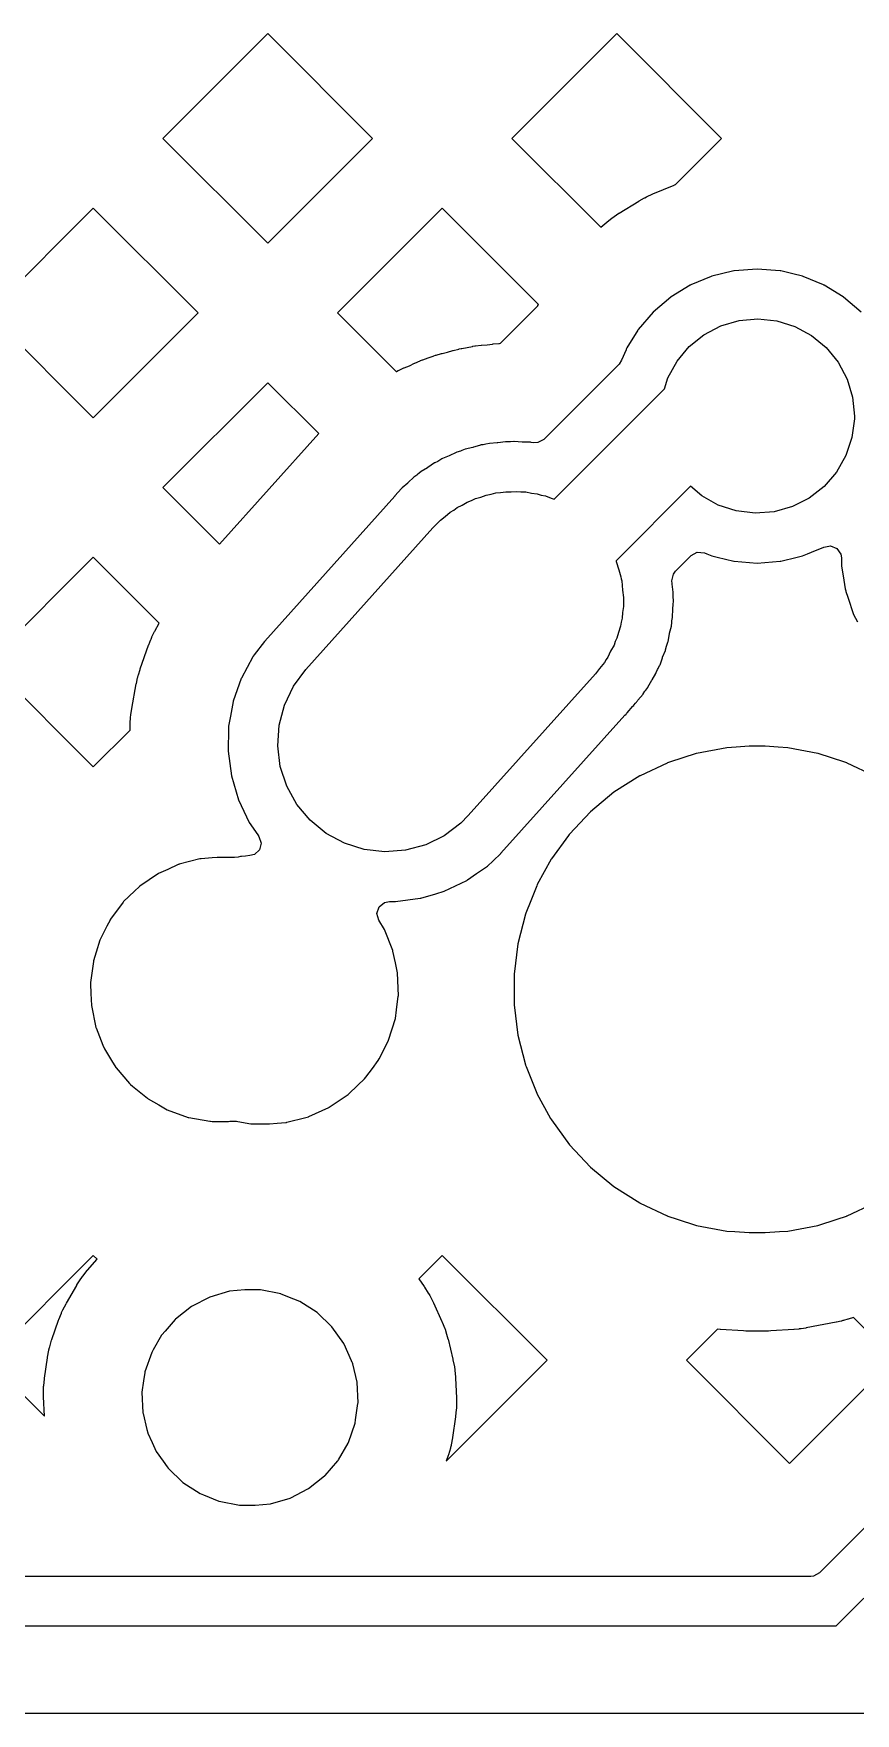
# Model space of a CAD drawing. Extents: x 124.5 to 210, y -114.5 to -26.5.
# Drawn here: x 171.05 to 179.51, y -66.95 to -49.66 of the extents above; entities that cross this region are included whole.
import ezdxf

# ---------------------------------------------------------------- set-up
doc = ezdxf.new("R2010")
doc.units = 0
doc.layers.add('BLACK', color=7, linetype='CONTINUOUS')

msp = doc.modelspace()

# ---------------------------------------------------------------- linework, layer by layer
at = {"layer": 'BLACK', "linetype": 'CONTINUOUS'}
for p, q in [((173.463, -49.6644), (172.384, -50.7434)), ((174.542, -50.7434), (173.463, -49.6644)), ((177.055, -49.6644), (175.976, -50.7434)), ((178.134, -50.7434), (177.055, -49.6644)), ((172.384, -50.7434), (173.463, -51.8225)), ((173.463, -51.8225), (174.542, -50.7434)), ((175.976, -50.7434), (176.89, -51.6574)), ((177.66, -51.2184), (178.134, -50.7434)), ((177.366, -51.342), (177.42, -51.3169)), ((177.42, -51.3169), (177.425, -51.3149)), ((177.425, -51.3149), (177.644, -51.2241)), ((177.644, -51.2241), (177.649, -51.2223)), ((177.649, -51.2223), (177.66, -51.2184)), ((171.667, -51.4604), (170.588, -52.5395)), ((172.746, -52.5395), (171.667, -51.4604)), ((175.259, -51.4604), (174.18, -52.5395)), ((176.25, -52.4507), (175.259, -51.4604)), ((177.081, -51.5112), (177.283, -51.3872)), ((177.283, -51.3872), (177.287, -51.3847)), ((177.287, -51.3847), (177.34, -51.3554)), ((177.34, -51.3554), (177.344, -51.3531)), ((177.344, -51.3531), (177.362, -51.3441)), ((177.362, -51.3441), (177.366, -51.342)), ((176.89, -51.6574), (176.952, -51.6048)), ((176.952, -51.6048), (176.956, -51.6016)), ((176.956, -51.6016), (177.003, -51.5646)), ((177.003, -51.5646), (177.007, -51.5616)), ((177.007, -51.5616), (177.023, -51.55)), ((177.023, -51.55), (177.027, -51.5472)), ((177.027, -51.5472), (177.077, -51.5139)), ((177.077, -51.5139), (177.081, -51.5112)), ((178.028, -52.1628), (177.818, -52.2499)), ((178.032, -52.1609), (178.028, -52.1628)), ((178.028, -52.1628), (178.028, -52.1628)), ((178.133, -52.1367), (178.032, -52.1609)), ((178.258, -52.1066), (178.133, -52.1367)), ((178.263, -52.1055), (178.258, -52.1066)), ((178.258, -52.1066), (178.258, -52.1066)), ((178.5, -52.0868), (178.263, -52.1055)), ((178.737, -52.1055), (178.5, -52.0868)), ((178.742, -52.1066), (178.737, -52.1055)), ((178.867, -52.1367), (178.742, -52.1066)), ((178.742, -52.1066), (178.742, -52.1066)), ((178.968, -52.1609), (178.867, -52.1367)), ((178.972, -52.1628), (178.968, -52.1609)), ((179.182, -52.2499), (178.972, -52.1628)), ((178.972, -52.1628), (178.972, -52.1628)), ((177.615, -52.3732), (177.611, -52.3758)), ((177.809, -52.2543), (177.615, -52.3732)), ((177.615, -52.3732), (177.615, -52.3732)), ((177.813, -52.2518), (177.809, -52.2543)), ((177.818, -52.2499), (177.813, -52.2518)), ((177.818, -52.2499), (177.818, -52.2499)), ((179.187, -52.2518), (179.182, -52.2499)), ((179.182, -52.2499), (179.182, -52.2499)), ((179.191, -52.2543), (179.187, -52.2518)), ((179.385, -52.3732), (179.191, -52.2543)), ((179.389, -52.3758), (179.385, -52.3732)), ((179.385, -52.3732), (179.385, -52.3732)), ((170.588, -52.5395), (171.667, -53.6185)), ((171.667, -53.6185), (172.746, -52.5395)), ((174.18, -52.5395), (174.784, -53.1431)), ((175.859, -52.8516), (176.24, -52.4705)), ((176.24, -52.4705), (176.242, -52.4661)), ((176.242, -52.4661), (176.244, -52.4617)), ((176.244, -52.4617), (176.25, -52.4507)), ((177.43, -52.53), (177.276, -52.7106)), ((177.611, -52.3758), (177.43, -52.53)), ((179.57, -52.53), (179.389, -52.3758)), ((177.273, -52.7148), (177.16, -52.8992)), ((177.276, -52.7106), (177.273, -52.7148)), ((177.273, -52.7148), (177.273, -52.7148)), ((177.952, -52.7632), (178.125, -52.6728)), ((178.125, -52.6728), (178.313, -52.6177)), ((178.313, -52.6177), (178.507, -52.6)), ((178.507, -52.6), (178.701, -52.6204)), ((178.701, -52.6204), (178.888, -52.6781)), ((178.888, -52.6781), (179.059, -52.771)), ((175.459, -52.9037), (175.515, -52.8939)), ((175.515, -52.8939), (175.57, -52.8829)), ((175.57, -52.8829), (175.575, -52.882)), ((175.575, -52.882), (175.595, -52.8789)), ((175.595, -52.8789), (175.6, -52.8783)), ((175.6, -52.8783), (175.659, -52.8712)), ((175.659, -52.8712), (175.664, -52.8707)), ((175.664, -52.8707), (175.721, -52.8663)), ((175.721, -52.8663), (175.777, -52.8587)), ((175.777, -52.8587), (175.782, -52.8582)), ((175.782, -52.8582), (175.842, -52.8526)), ((175.842, -52.8526), (175.847, -52.8522)), ((175.847, -52.8522), (175.859, -52.8516)), ((177.675, -53.035), (177.8, -52.8855)), ((177.8, -52.8855), (177.952, -52.7632)), ((179.059, -52.771), (179.21, -52.8954)), ((174.92, -53.0815), (174.972, -53.0568)), ((174.972, -53.0568), (174.976, -53.0548)), ((174.976, -53.0548), (175.031, -53.0311)), ((175.031, -53.0311), (175.036, -53.0292)), ((175.036, -53.0292), (175.054, -53.0221)), ((175.054, -53.0221), (175.059, -53.0204)), ((175.059, -53.0204), (175.113, -53.0018)), ((175.113, -53.0018), (175.166, -52.9823)), ((175.166, -52.9823), (175.171, -52.9807)), ((175.171, -52.9807), (175.19, -52.9746)), ((175.19, -52.9746), (175.195, -52.9732)), ((175.195, -52.9732), (175.252, -52.9569)), ((175.252, -52.9569), (175.257, -52.9557)), ((175.257, -52.9557), (175.312, -52.9424)), ((175.312, -52.9424), (175.367, -52.9261)), ((175.367, -52.9261), (175.372, -52.9248)), ((175.372, -52.9248), (175.43, -52.91)), ((175.43, -52.91), (175.434, -52.9088)), ((175.434, -52.9088), (175.454, -52.9047)), ((175.454, -52.9047), (175.459, -52.9037)), ((177.105, -53.0259), (177.078, -53.0668)), ((177.15, -52.9176), (177.105, -53.0259)), ((177.152, -52.913), (177.15, -52.9176)), ((177.15, -52.9176), (177.15, -52.9176)), ((177.16, -52.8992), (177.152, -52.913)), ((177.581, -53.2061), (177.675, -53.035)), ((179.21, -52.8954), (179.333, -53.0466)), ((179.333, -53.0466), (179.425, -53.2189)), ((174.784, -53.1431), (174.787, -53.1414)), ((174.787, -53.1414), (174.805, -53.1324)), ((174.805, -53.1324), (174.809, -53.1303)), ((174.809, -53.1303), (174.864, -53.1052)), ((174.864, -53.1052), (174.868, -53.1032)), ((174.868, -53.1032), (174.92, -53.0815)), ((177.078, -53.0668), (176.305, -53.8398)), ((177.545, -53.3184), (177.581, -53.2061)), ((179.425, -53.2189), (179.481, -53.4058)), ((173.463, -53.2565), (172.384, -54.3355)), ((173.987, -53.7797), (173.463, -53.2565)), ((176.409, -54.4546), (177.545, -53.3184)), ((179.481, -53.4058), (179.5, -53.6)), ((179.5, -53.6279), (179.475, -53.8215)), ((179.5, -53.6), (179.5, -53.6279)), ((172.966, -54.9172), (173.987, -53.7797)), ((175.572, -53.9228), (175.494, -53.9416)), ((175.579, -53.921), (175.572, -53.9228)), ((175.619, -53.9091), (175.579, -53.921)), ((175.652, -53.8993), (175.619, -53.9091)), ((175.657, -53.8978), (175.652, -53.8993)), ((175.652, -53.8993), (175.652, -53.8993)), ((175.661, -53.8972), (175.657, -53.8978)), ((175.681, -53.8945), (175.661, -53.8972)), ((175.661, -53.8972), (175.661, -53.8972)), ((175.694, -53.8928), (175.681, -53.8945)), ((175.707, -53.8904), (175.694, -53.8928)), ((175.744, -53.8816), (175.707, -53.8904)), ((175.824, -53.8753), (175.744, -53.8816)), ((175.831, -53.8746), (175.824, -53.8753)), ((175.911, -53.8638), (175.831, -53.8746)), ((175.916, -53.864), (175.911, -53.8638)), ((175.949, -53.8648), (175.916, -53.864)), ((175.916, -53.864), (175.916, -53.864)), ((175.962, -53.8644), (175.949, -53.8648)), ((175.995, -53.8618), (175.962, -53.8644)), ((176, -53.8614), (175.995, -53.8618)), ((175.995, -53.8618), (175.995, -53.8618)), ((176.081, -53.8678), (176, -53.8614)), ((176.087, -53.8681), (176.081, -53.8678)), ((176.168, -53.8701), (176.087, -53.8681)), ((176.173, -53.871), (176.168, -53.8701)), ((176.193, -53.8746), (176.173, -53.871)), ((176.173, -53.871), (176.173, -53.871)), ((176.242, -53.8738), (176.193, -53.8746)), ((176.305, -53.8398), (176.242, -53.8738)), ((179.475, -53.8215), (179.414, -54.0067)), ((175.178, -54.0824), (175.111, -54.1285)), ((175.183, -54.0803), (175.178, -54.0824)), ((175.213, -54.066), (175.183, -54.0803)), ((175.183, -54.0803), (175.183, -54.0803)), ((175.224, -54.0598), (175.213, -54.066)), ((175.256, -54.04), (175.224, -54.0598)), ((175.261, -54.0381), (175.256, -54.04)), ((175.331, -54.0091), (175.261, -54.0381)), ((175.261, -54.0381), (175.261, -54.0381)), ((175.337, -54.0064), (175.331, -54.0091)), ((175.396, -53.9779), (175.337, -54.0064)), ((175.41, -53.9713), (175.396, -53.9779)), ((175.447, -53.9604), (175.41, -53.9713)), ((175.459, -53.9561), (175.447, -53.9604)), ((175.494, -53.9416), (175.459, -53.9561)), ((179.414, -54.0067), (179.317, -54.1764)), ((174.967, -54.2284), (174.908, -54.2844)), ((174.998, -54.2068), (174.967, -54.2284)), ((175.008, -54.1989), (174.998, -54.2068)), ((175.037, -54.1744), (175.008, -54.1989)), ((175.041, -54.1718), (175.037, -54.1744)), ((175.106, -54.1322), (175.041, -54.1718)), ((175.041, -54.1718), (175.041, -54.1718)), ((175.111, -54.1285), (175.106, -54.1322)), ((179.317, -54.1764), (179.19, -54.3242)), ((172.384, -54.3355), (172.966, -54.9172)), ((174.77, -54.4247), (173.433, -55.915)), ((174.772, -54.4224), (174.77, -54.4247)), ((174.838, -54.3451), (174.772, -54.4224)), ((174.841, -54.3414), (174.838, -54.3451)), ((174.838, -54.3451), (174.838, -54.3451)), ((174.845, -54.3382), (174.841, -54.3414)), ((174.903, -54.2889), (174.845, -54.3382)), ((174.845, -54.3382), (174.845, -54.3382)), ((174.908, -54.2844), (174.903, -54.2889)), ((175.561, -54.4678), (175.602, -54.4476)), ((175.602, -54.4476), (175.654, -54.4334)), ((175.654, -54.4334), (175.709, -54.4133)), ((175.709, -54.4133), (175.761, -54.4044)), ((175.761, -54.4044), (175.809, -54.3914)), ((175.809, -54.3914), (175.859, -54.3876)), ((175.859, -54.3876), (175.912, -54.3785)), ((175.912, -54.3785), (175.969, -54.3792)), ((175.969, -54.3792), (176.022, -54.3752)), ((176.022, -54.3752), (176.068, -54.3805)), ((176.068, -54.3805), (176.118, -54.3812)), ((176.118, -54.3812), (176.178, -54.3931)), ((176.178, -54.3931), (176.234, -54.3996)), ((176.234, -54.3996), (176.275, -54.4124)), ((176.275, -54.4124), (176.32, -54.4213)), ((176.32, -54.4213), (176.381, -54.4457)), ((176.381, -54.4457), (176.409, -54.4546)), ((177.814, -54.3227), (177.047, -55.0897)), ((177.929, -54.4211), (177.814, -54.3227)), ((178.1, -54.5164), (177.929, -54.4211)), ((179.036, -54.4443), (178.862, -54.5323)), ((179.19, -54.3242), (179.036, -54.4443)), ((175.289, -54.6338), (175.339, -54.5899)), ((175.339, -54.5899), (175.377, -54.5671)), ((175.377, -54.5671), (175.411, -54.5418)), ((175.411, -54.5418), (175.462, -54.5165)), ((175.462, -54.5165), (175.516, -54.4846)), ((175.516, -54.4846), (175.561, -54.4678)), ((178.285, -54.5767), (178.1, -54.5164)), ((178.479, -54.5998), (178.285, -54.5767)), ((178.674, -54.5848), (178.479, -54.5998)), ((178.862, -54.5323), (178.674, -54.5848)), ((173.853, -56.2087), (175.163, -54.7487)), ((175.163, -54.7487), (175.178, -54.7332)), ((175.178, -54.7332), (175.184, -54.7256)), ((175.184, -54.7256), (175.195, -54.7155)), ((175.195, -54.7155), (175.24, -54.6706)), ((175.24, -54.6706), (175.289, -54.6338)), ((179.059, -55.0013), (179.187, -54.9482)), ((179.187, -54.9488), (179.254, -54.9363)), ((179.187, -54.9482), (179.187, -54.9488)), ((179.254, -54.9363), (179.319, -54.963)), ((179.319, -54.963), (179.36, -55.021)), ((171.667, -55.0525), (170.588, -56.1316)), ((172.345, -55.7304), (171.667, -55.0525)), ((177.047, -55.0897), (177.05, -55.0968)), ((177.05, -55.0968), (177.075, -55.1832)), ((177.659, -55.1965), (177.82, -55.0354)), ((177.82, -55.0354), (177.882, -55.0013)), ((177.882, -55.0013), (177.957, -55.0081)), ((177.957, -55.0081), (177.981, -55.0176)), ((177.981, -55.0176), (178.032, -55.0391)), ((178.032, -55.0391), (178.088, -55.0525)), ((178.088, -55.0525), (178.258, -55.0934)), ((178.258, -55.0934), (178.258, -55.0934)), ((178.258, -55.0934), (178.263, -55.0945)), ((178.263, -55.0945), (178.5, -55.1132)), ((178.5, -55.1132), (178.737, -55.0945)), ((178.737, -55.0945), (178.742, -55.0934)), ((178.742, -55.0934), (178.912, -55.0525)), ((178.742, -55.0934), (178.742, -55.0934)), ((178.912, -55.0525), (178.968, -55.0391)), ((178.968, -55.0391), (179.019, -55.0176)), ((179.019, -55.0176), (179.059, -55.0013)), ((179.36, -55.021), (179.367, -55.0603)), ((179.367, -55.0603), (179.368, -55.1307)), ((179.368, -55.1307), (179.368, -55.1457)), ((177.075, -55.1832), (177.098, -55.2546)), ((177.098, -55.2546), (177.1, -55.2746)), ((177.1, -55.2746), (177.106, -55.295)), ((177.106, -55.295), (177.115, -55.3903)), ((177.622, -55.2955), (177.637, -55.226)), ((177.625, -55.3245), (177.622, -55.2955)), ((177.637, -55.226), (177.659, -55.1965)), ((179.368, -55.1457), (179.385, -55.2437)), ((179.385, -55.2437), (179.407, -55.3788)), ((177.115, -55.3903), (177.124, -55.4666)), ((177.124, -55.4666), (177.123, -55.4829)), ((177.123, -55.4829), (177.125, -55.5)), ((177.625, -55.3313), (177.625, -55.3245)), ((177.636, -55.4114), (177.625, -55.3313)), ((177.635, -55.4492), (177.636, -55.4163)), ((177.636, -55.4621), (177.635, -55.4492)), ((177.636, -55.4163), (177.636, -55.4114)), ((177.636, -55.4163), (177.636, -55.4163)), ((177.638, -55.4951), (177.636, -55.4621)), ((179.407, -55.3788), (179.411, -55.3992)), ((179.411, -55.3992), (179.412, -55.4039)), ((179.412, -55.4039), (179.432, -55.4633)), ((179.432, -55.4633), (179.493, -55.6429)), ((177.114, -55.6219), (177.111, -55.6799)), ((177.123, -55.5589), (177.114, -55.6219)), ((177.125, -55.5), (177.123, -55.5589)), ((177.63, -55.6684), (177.632, -55.5877)), ((177.632, -55.5809), (177.635, -55.5441)), ((177.632, -55.5877), (177.632, -55.5809)), ((177.635, -55.5441), (177.639, -55.5)), ((177.639, -55.5), (177.638, -55.4951)), ((179.493, -55.6429), (179.532, -55.7184)), ((172.271, -55.872), (172.298, -55.8183)), ((172.298, -55.8183), (172.3, -55.8139)), ((172.3, -55.8139), (172.345, -55.7304)), ((177.072, -55.8271), (177.056, -55.8866)), ((177.094, -55.7626), (177.072, -55.8271)), ((177.1, -55.7194), (177.094, -55.7626)), ((177.111, -55.6799), (177.1, -55.7194)), ((177.599, -55.8352), (177.617, -55.7611)), ((177.617, -55.7611), (177.618, -55.7563)), ((177.617, -55.7611), (177.617, -55.7611)), ((177.618, -55.7563), (177.62, -55.7303)), ((177.62, -55.7303), (177.621, -55.7184)), ((177.621, -55.7184), (177.623, -55.7056)), ((177.623, -55.7056), (177.629, -55.6733)), ((177.629, -55.6733), (177.63, -55.6684)), ((177.629, -55.6733), (177.629, -55.6733)), ((172.15, -56.2019), (172.236, -55.9593)), ((172.236, -55.9593), (172.237, -55.9547)), ((172.237, -55.9547), (172.259, -55.8991)), ((172.259, -55.8991), (172.261, -55.8946)), ((172.261, -55.8946), (172.269, -55.8765)), ((172.269, -55.8765), (172.271, -55.872)), ((173.43, -55.9188), (173.324, -56.0572)), ((173.431, -55.9169), (173.43, -55.9188)), ((173.43, -55.9188), (173.43, -55.9188)), ((173.433, -55.915), (173.431, -55.9169)), ((173.433, -55.915), (173.433, -55.915)), ((177.028, -55.9576), (176.992, -56.0209)), ((177.04, -55.9201), (177.028, -55.9576)), ((177.056, -55.8866), (177.04, -55.9201)), ((177.558, -56.0063), (177.567, -55.9694)), ((177.567, -55.9694), (177.571, -55.957)), ((177.571, -55.957), (177.582, -55.926)), ((177.582, -55.926), (177.583, -55.9213)), ((177.582, -55.926), (177.582, -55.926)), ((177.583, -55.9213), (177.598, -55.8419)), ((177.598, -55.8419), (177.599, -55.8352)), ((170.588, -56.1316), (171.667, -57.2106)), ((173.31, -56.0771), (173.192, -56.2962)), ((173.312, -56.0743), (173.31, -56.0771)), ((173.314, -56.07), (173.312, -56.0743)), ((173.324, -56.0572), (173.314, -56.07)), ((176.927, -56.1372), (176.878, -56.1966)), ((176.944, -56.1063), (176.927, -56.1372)), ((176.964, -56.0794), (176.944, -56.1063)), ((176.992, -56.0209), (176.964, -56.0794)), ((177.48, -56.1971), (177.496, -56.1682)), ((177.496, -56.1682), (177.498, -56.1638)), ((177.496, -56.1682), (177.496, -56.1682)), ((177.498, -56.1638), (177.5, -56.1592)), ((177.5, -56.1592), (177.525, -56.0877)), ((177.5, -56.1592), (177.5, -56.1592)), ((177.525, -56.0877), (177.527, -56.0813)), ((177.527, -56.0813), (177.556, -56.0109)), ((177.556, -56.0109), (177.558, -56.0063)), ((172.109, -56.3556), (172.11, -56.3508)), ((172.11, -56.3508), (172.123, -56.2924)), ((172.123, -56.2924), (172.124, -56.2876)), ((172.124, -56.2876), (172.13, -56.2685)), ((172.13, -56.2685), (172.131, -56.2637)), ((172.131, -56.2637), (172.149, -56.2066)), ((172.149, -56.2066), (172.15, -56.2019)), ((173.19, -56.3008), (173.108, -56.534)), ((173.192, -56.2962), (173.19, -56.3008)), ((173.19, -56.3008), (173.19, -56.3008)), ((173.726, -56.3806), (173.853, -56.2087)), ((176.837, -56.2513), (175.527, -57.7113)), ((176.878, -56.1966), (176.837, -56.2513)), ((177.376, -56.39), (177.414, -56.319)), ((177.414, -56.319), (177.418, -56.3131)), ((177.418, -56.3131), (177.457, -56.2481)), ((177.457, -56.2481), (177.46, -56.2439)), ((177.46, -56.2439), (177.462, -56.2393)), ((177.462, -56.2393), (177.475, -56.2088)), ((177.462, -56.2393), (177.462, -56.2393)), ((177.475, -56.2088), (177.48, -56.1971)), ((172.063, -56.6085), (172.109, -56.3556)), ((173.634, -56.5734), (173.726, -56.3806)), ((177.273, -56.5249), (177.326, -56.4631)), ((177.326, -56.4631), (177.328, -56.4589)), ((177.328, -56.4589), (177.345, -56.4307)), ((177.328, -56.4589), (177.328, -56.4589)), ((177.345, -56.4307), (177.353, -56.42)), ((177.353, -56.42), (177.373, -56.394)), ((177.373, -56.3939), (177.376, -56.39)), ((177.373, -56.394), (177.373, -56.3939)), ((172.051, -56.6972), (172.053, -56.6776)), ((172.053, -56.6776), (172.054, -56.6727)), ((172.054, -56.6727), (172.062, -56.6134)), ((172.062, -56.6134), (172.063, -56.6085)), ((173.079, -56.6893), (173.063, -56.775)), ((173.107, -56.5387), (173.079, -56.6893)), ((173.108, -56.534), (173.107, -56.5387)), ((173.108, -56.534), (173.108, -56.534)), ((173.579, -56.7801), (173.634, -56.5734)), ((175.863, -58.0987), (177.138, -56.678)), ((177.138, -56.678), (177.15, -56.6663)), ((177.15, -56.6663), (177.155, -56.6618)), ((177.155, -56.6618), (177.159, -56.6586)), ((177.155, -56.6618), (177.155, -56.6618)), ((177.159, -56.6586), (177.162, -56.6549)), ((177.162, -56.6549), (177.221, -56.5852)), ((177.162, -56.6549), (177.162, -56.6549)), ((177.221, -56.5852), (177.229, -56.5768)), ((177.229, -56.5768), (177.231, -56.5745)), ((177.231, -56.5745), (177.247, -56.5556)), ((177.247, -56.5556), (177.259, -56.5431)), ((177.259, -56.5431), (177.262, -56.5382)), ((177.262, -56.5382), (177.269, -56.5301)), ((177.269, -56.5301), (177.273, -56.5249)), ((171.667, -57.2106), (172.045, -56.8331)), ((172.045, -56.8331), (172.046, -56.7668)), ((172.046, -56.7668), (172.047, -56.7619)), ((172.047, -56.7619), (172.05, -56.7022)), ((172.05, -56.7022), (172.051, -56.6972)), ((173.059, -56.8537), (173.055, -57.0122)), ((173.06, -56.7916), (173.059, -56.8537)), ((173.063, -56.775), (173.06, -56.7916)), ((173.565, -56.9934), (173.579, -56.7801)), ((173.055, -57.0122), (173.054, -57.0486)), ((173.592, -57.2054), (173.565, -56.9934)), ((178.186, -57.0124), (177.876, -57.0714)), ((178.285, -57.0062), (178.186, -57.0124)), ((178.419, -56.9977), (178.285, -57.0062)), ((178.421, -56.9976), (178.419, -56.9977)), ((178.419, -56.9977), (178.419, -56.9977)), ((178.579, -56.9976), (178.421, -56.9976)), ((178.581, -56.9977), (178.579, -56.9976)), ((178.715, -57.0062), (178.581, -56.9977)), ((178.581, -56.9977), (178.581, -56.9977)), ((178.814, -57.0124), (178.715, -57.0062)), ((179.124, -57.0714), (178.814, -57.0124)), ((173.054, -57.0486), (173.088, -57.3035)), ((173.658, -57.4086), (173.592, -57.2054)), ((177.573, -57.1704), (177.296, -57.3011)), ((177.577, -57.1687), (177.573, -57.1704)), ((177.573, -57.1704), (177.573, -57.1704)), ((177.597, -57.1622), (177.577, -57.1687)), ((177.873, -57.0727), (177.597, -57.1622)), ((177.876, -57.0714), (177.873, -57.0727)), ((177.873, -57.0727), (177.873, -57.0727)), ((179.127, -57.0727), (179.124, -57.0714)), ((179.403, -57.1622), (179.127, -57.0727)), ((179.127, -57.0727), (179.127, -57.0727)), ((179.423, -57.1687), (179.403, -57.1622)), ((179.427, -57.1704), (179.423, -57.1687)), ((179.704, -57.3011), (179.427, -57.1704)), ((179.427, -57.1704), (179.427, -57.1704)), ((173.088, -57.3035), (173.161, -57.5499)), ((177.292, -57.3028), (177.026, -57.4715)), ((177.296, -57.3011), (177.292, -57.3028)), ((177.296, -57.3011), (177.296, -57.3011)), ((173.161, -57.5499), (173.272, -57.7818)), ((173.762, -57.5956), (173.658, -57.4086)), ((177.026, -57.4715), (176.784, -57.6722)), ((173.899, -57.7597), (173.762, -57.5956)), ((175.527, -57.7113), (175.45, -57.7894)), ((176.784, -57.6722), (176.568, -57.9018)), ((173.272, -57.7818), (173.36, -57.9094)), ((174.064, -57.8949), (173.899, -57.7597)), ((174.252, -57.9963), (174.064, -57.8949)), ((175.45, -57.7894), (175.279, -57.9182)), ((176.566, -57.905), (176.557, -57.9164)), ((176.568, -57.9018), (176.566, -57.905)), ((176.566, -57.905), (176.566, -57.905)), ((173.377, -58.0625), (173.325, -58.1107)), ((173.36, -57.9094), (173.372, -57.9264)), ((173.372, -57.9264), (173.394, -57.9938)), ((173.394, -57.9938), (173.377, -58.0625)), ((174.456, -58.0604), (174.252, -57.9963)), ((174.668, -58.0848), (174.456, -58.0604)), ((174.881, -58.0686), (174.668, -58.0848)), ((175.088, -58.0124), (174.881, -58.0686)), ((175.279, -57.9182), (175.088, -58.0124)), ((176.557, -57.9164), (176.383, -58.1565)), ((172.542, -58.2162), (172.434, -58.265)), ((172.547, -58.214), (172.542, -58.2162)), ((172.542, -58.2162), (172.542, -58.2162)), ((172.552, -58.2127), (172.547, -58.214)), ((172.765, -58.1574), (172.552, -58.2127)), ((172.552, -58.2127), (172.552, -58.2127)), ((172.77, -58.1561), (172.765, -58.1574)), ((172.765, -58.1574), (172.765, -58.1574)), ((172.776, -58.1556), (172.77, -58.1561)), ((172.891, -58.1458), (172.776, -58.1556)), ((172.776, -58.1556), (172.776, -58.1556)), ((172.942, -58.1415), (172.891, -58.1458)), ((173.104, -58.1415), (172.942, -58.1415)), ((173.106, -58.1416), (173.104, -58.1415)), ((173.121, -58.1423), (173.106, -58.1416)), ((173.106, -58.1416), (173.106, -58.1416)), ((173.159, -58.1384), (173.121, -58.1423)), ((173.181, -58.1327), (173.159, -58.1384)), ((173.186, -58.1313), (173.181, -58.1327)), ((173.181, -58.1327), (173.181, -58.1327)), ((173.191, -58.1309), (173.186, -58.1313)), ((173.235, -58.1272), (173.191, -58.1309)), ((173.191, -58.1309), (173.191, -58.1309)), ((173.279, -58.1235), (173.235, -58.1272)), ((173.325, -58.1107), (173.279, -58.1235)), ((175.612, -58.3087), (175.723, -58.2316)), ((175.723, -58.2316), (175.781, -58.1767)), ((175.781, -58.1767), (175.861, -58.1004)), ((175.861, -58.1004), (175.863, -58.0987)), ((175.861, -58.1004), (175.861, -58.1004)), ((176.381, -58.16), (176.237, -58.4216)), ((176.383, -58.1565), (176.381, -58.16)), ((176.381, -58.16), (176.381, -58.16)), ((172.337, -58.3087), (172.146, -58.4374)), ((172.434, -58.265), (172.337, -58.3087)), ((175.28, -58.4887), (175.512, -58.3776)), ((175.512, -58.3776), (175.517, -58.3737)), ((175.517, -58.3737), (175.612, -58.3087)), ((176.237, -58.4216), (176.231, -58.4324)), ((171.979, -58.5966), (171.976, -58.6009)), ((172.092, -58.4887), (171.979, -58.5966)), ((172.142, -58.4411), (172.092, -58.4887)), ((172.146, -58.4374), (172.142, -58.4411)), ((172.142, -58.4411), (172.142, -58.4411)), ((174.663, -58.6047), (174.716, -58.5946)), ((174.716, -58.5946), (174.774, -58.596)), ((174.774, -58.596), (174.774, -58.596)), ((174.774, -58.596), (174.779, -58.5962)), ((174.779, -58.5962), (175.033, -58.5621)), ((175.033, -58.5621), (175.038, -58.5607)), ((175.038, -58.5607), (175.191, -58.5153)), ((175.038, -58.5607), (175.038, -58.5607)), ((175.191, -58.5153), (175.28, -58.4887)), ((176.169, -58.5889), (176.12, -58.7144)), ((176.231, -58.4324), (176.169, -58.5889)), ((171.966, -58.614), (171.841, -58.7815)), ((171.976, -58.6009), (171.966, -58.614)), ((174.587, -58.7173), (174.609, -58.6498)), ((174.605, -58.7859), (174.587, -58.7173)), ((174.609, -58.6498), (174.663, -58.6047)), ((176.115, -58.7252), (176.037, -59.0302)), ((176.12, -58.7144), (176.115, -58.7252)), ((171.807, -58.8493), (171.737, -58.9871)), ((171.839, -58.7863), (171.807, -58.8493)), ((171.841, -58.7815), (171.839, -58.7863)), ((171.839, -58.7863), (171.839, -58.7863)), ((174.664, -58.8826), (174.605, -58.7859)), ((174.75, -59.101), (174.664, -58.8826)), ((171.697, -59.1158), (171.668, -59.2072)), ((171.735, -58.9921), (171.697, -59.1158)), ((171.737, -58.9871), (171.735, -58.9921)), ((171.735, -58.9921), (171.735, -58.9921)), ((174.751, -59.1062), (174.75, -59.101)), ((174.776, -59.2262), (174.751, -59.1062)), ((174.751, -59.1062), (174.751, -59.1062)), ((176.037, -59.0302), (175.998, -59.3426)), ((171.668, -59.2125), (171.639, -59.4302)), ((171.668, -59.2072), (171.668, -59.2125)), ((174.798, -59.3308), (174.776, -59.2262)), ((171.639, -59.4302), (171.638, -59.4358)), ((171.638, -59.4358), (171.638, -59.4411)), ((171.638, -59.4411), (171.638, -59.4411)), ((171.638, -59.4411), (171.642, -59.5406)), ((174.807, -59.5654), (174.798, -59.3308)), ((175.998, -59.3426), (175.998, -59.6574)), ((171.642, -59.5406), (171.647, -59.6662)), ((174.788, -59.7113), (174.806, -59.5707)), ((174.806, -59.5707), (174.807, -59.5654)), ((174.806, -59.5707), (174.806, -59.5707)), ((171.647, -59.6662), (171.694, -59.8918)), ((174.706, -60.0224), (174.776, -59.7982)), ((174.776, -59.7982), (174.788, -59.7113)), ((175.998, -59.6574), (176.037, -59.9698)), ((171.694, -59.8918), (171.696, -59.8967)), ((171.696, -59.8967), (171.696, -59.8968)), ((171.696, -59.8968), (171.766, -60.0736)), ((176.037, -59.9698), (176.115, -60.2748)), ((171.766, -60.0736), (171.779, -60.1062)), ((171.779, -60.1062), (171.782, -60.1108)), ((171.782, -60.1108), (171.782, -60.1108)), ((171.782, -60.1108), (171.855, -60.2317)), ((174.609, -60.2137), (174.704, -60.0271)), ((174.704, -60.0271), (174.706, -60.0224)), ((174.704, -60.0271), (174.704, -60.0271)), ((171.855, -60.2317), (171.898, -60.3033)), ((171.898, -60.3033), (171.902, -60.3073)), ((171.902, -60.3073), (172.041, -60.4677)), ((174.472, -60.4041), (174.539, -60.3135)), ((174.539, -60.3135), (174.6, -60.2317)), ((174.6, -60.2317), (174.609, -60.2137)), ((176.115, -60.2748), (176.117, -60.2785)), ((176.117, -60.2785), (176.117, -60.2785)), ((176.117, -60.2785), (176.122, -60.2926)), ((176.122, -60.2926), (176.231, -60.5676)), ((172.041, -60.4677), (172.049, -60.4774)), ((172.049, -60.4774), (172.071, -60.4954)), ((172.071, -60.4954), (172.224, -60.6202)), ((174.295, -60.5774), (174.39, -60.4867)), ((174.39, -60.4867), (174.46, -60.42)), ((174.46, -60.42), (174.472, -60.4041)), ((172.224, -60.6202), (172.224, -60.6202)), ((172.224, -60.6202), (172.228, -60.6236)), ((172.228, -60.6236), (172.232, -60.6263)), ((172.232, -60.6263), (172.232, -60.6263)), ((172.232, -60.6263), (172.341, -60.6883)), ((174.095, -60.7132), (174.29, -60.5821)), ((174.29, -60.5821), (174.295, -60.5774)), ((176.231, -60.5676), (176.233, -60.571)), ((176.233, -60.571), (176.233, -60.571)), ((176.233, -60.571), (176.374, -60.8276)), ((172.341, -60.6883), (172.428, -60.7377)), ((172.428, -60.7377), (172.645, -60.8163)), ((172.645, -60.8163), (172.65, -60.8173)), ((172.65, -60.8173), (172.65, -60.8173)), ((172.65, -60.8173), (172.868, -60.8566)), ((173.659, -60.8673), (173.856, -60.8163)), ((173.856, -60.8163), (173.881, -60.8097)), ((173.881, -60.8097), (173.886, -60.8075)), ((173.886, -60.8075), (174.09, -60.7154)), ((173.886, -60.8075), (173.886, -60.8075)), ((174.09, -60.7154), (174.095, -60.7132)), ((174.09, -60.7154), (174.09, -60.7154)), ((176.374, -60.8276), (176.383, -60.8435)), ((176.383, -60.8435), (176.568, -61.0982)), ((172.868, -60.8566), (172.868, -60.8566)), ((172.868, -60.8566), (172.872, -60.8574)), ((172.872, -60.8574), (172.889, -60.8582)), ((172.889, -60.8582), (172.894, -60.8584)), ((172.894, -60.8584), (172.894, -60.8584)), ((172.894, -60.8584), (172.896, -60.8585)), ((172.896, -60.8585), (173.058, -60.8585)), ((173.058, -60.8585), (173.071, -60.8574)), ((173.071, -60.8574), (173.109, -60.8542)), ((173.109, -60.8542), (173.142, -60.8557)), ((173.142, -60.8557), (173.156, -60.8583)), ((173.156, -60.8583), (173.289, -60.8823)), ((173.289, -60.8823), (173.293, -60.8825)), ((173.293, -60.8825), (173.293, -60.8825)), ((173.293, -60.8825), (173.312, -60.8834)), ((173.312, -60.8834), (173.312, -60.8834)), ((173.312, -60.8834), (173.314, -60.8835)), ((173.314, -60.8835), (173.479, -60.8835)), ((173.479, -60.8835), (173.56, -60.8766)), ((173.56, -60.8766), (173.649, -60.8691)), ((173.649, -60.8691), (173.654, -60.8687)), ((173.649, -60.8691), (173.649, -60.8691)), ((173.654, -60.8687), (173.659, -60.8673)), ((173.659, -60.8673), (173.659, -60.8673)), ((176.568, -61.0982), (176.784, -61.3278)), ((176.784, -61.3278), (177.026, -61.5285)), ((177.026, -61.5285), (177.292, -61.6972)), ((177.292, -61.6972), (177.296, -61.6989)), ((177.296, -61.6989), (177.296, -61.6989)), ((177.296, -61.6989), (177.573, -61.8296)), ((179.427, -61.8296), (179.704, -61.6989)), ((177.573, -61.8296), (177.573, -61.8296)), ((177.573, -61.8296), (177.577, -61.8313)), ((177.577, -61.8313), (177.581, -61.8325)), ((177.581, -61.8325), (177.581, -61.8325)), ((177.581, -61.8325), (177.676, -61.8636)), ((177.676, -61.8636), (177.876, -61.9286)), ((179.124, -61.9286), (179.324, -61.8636)), ((179.324, -61.8636), (179.419, -61.8325)), ((179.419, -61.8325), (179.423, -61.8313)), ((179.419, -61.8325), (179.419, -61.8325)), ((179.423, -61.8313), (179.427, -61.8296)), ((179.427, -61.8296), (179.427, -61.8296)), ((177.876, -61.9286), (178.186, -61.9876)), ((178.186, -61.9876), (178.269, -61.9928)), ((178.269, -61.9928), (178.419, -62.0023)), ((178.419, -62.0023), (178.419, -62.0023)), ((178.419, -62.0023), (178.421, -62.0024)), ((178.421, -62.0024), (178.579, -62.0024)), ((178.579, -62.0024), (178.581, -62.0023)), ((178.581, -62.0023), (178.731, -61.9928)), ((178.581, -62.0023), (178.581, -62.0023)), ((178.731, -61.9928), (178.814, -61.9876)), ((178.814, -61.9876), (179.124, -61.9286)), ((171.667, -62.2367), (170.588, -63.3158)), ((171.559, -62.4503), (171.604, -62.3934)), ((171.604, -62.3934), (171.608, -62.3888)), ((171.608, -62.3888), (171.706, -62.2754)), ((171.706, -62.2754), (171.667, -62.2367)), ((175.259, -62.2367), (175.017, -62.4796)), ((176.338, -63.3158), (175.259, -62.2367)), ((171.39, -62.7287), (171.496, -62.5456)), ((171.496, -62.5456), (171.499, -62.5405)), ((171.499, -62.5405), (171.538, -62.4796)), ((171.538, -62.4796), (171.541, -62.4746)), ((171.538, -62.4796), (171.538, -62.4796)), ((171.541, -62.4746), (171.555, -62.4551)), ((171.555, -62.4551), (171.559, -62.4503)), ((175.017, -62.4796), (175.072, -62.5582)), ((175.072, -62.5582), (175.076, -62.5632)), ((175.076, -62.5632), (175.115, -62.6242)), ((171.354, -62.7983), (171.387, -62.7339)), ((171.387, -62.7339), (171.39, -62.7287)), ((172.861, -62.6688), (172.684, -62.7602)), ((172.866, -62.6661), (172.861, -62.6688)), ((172.861, -62.6688), (172.861, -62.6688)), ((173.069, -62.6065), (172.866, -62.6661)), ((173.227, -62.5915), (173.069, -62.6065)), ((173.383, -62.5915), (173.227, -62.5915)), ((173.389, -62.5918), (173.383, -62.5915)), ((173.596, -62.6323), (173.389, -62.5918)), ((173.602, -62.6346), (173.596, -62.6323)), ((173.732, -62.6872), (173.602, -62.6346)), ((173.602, -62.6346), (173.602, -62.6346)), ((173.792, -62.7114), (173.732, -62.6872)), ((173.97, -62.8261), (173.792, -62.7114)), ((175.115, -62.6242), (175.118, -62.6294)), ((175.118, -62.6294), (175.13, -62.6501)), ((175.13, -62.6501), (175.133, -62.6554)), ((175.133, -62.6554), (175.166, -62.7198)), ((175.166, -62.7198), (175.168, -62.7252)), ((175.168, -62.7252), (175.256, -62.9178)), ((171.24, -63.1036), (171.31, -62.9038)), ((171.31, -62.9038), (171.312, -62.8982)), ((171.312, -62.8982), (171.339, -62.831)), ((171.339, -62.831), (171.341, -62.8254)), ((171.341, -62.8254), (171.351, -62.8037)), ((171.351, -62.8037), (171.354, -62.7983)), ((172.508, -62.8981), (172.406, -63.0156)), ((172.512, -62.8936), (172.508, -62.8981)), ((172.508, -62.8981), (172.508, -62.8981)), ((172.678, -62.7629), (172.512, -62.8936)), ((172.684, -62.7602), (172.678, -62.7629)), ((172.684, -62.7602), (172.684, -62.7602)), ((174.123, -62.9724), (173.97, -62.8261)), ((175.256, -62.9178), (175.258, -62.9233)), ((179.364, -62.9134), (179.317, -62.9238)), ((179.368, -62.9124), (179.364, -62.9134)), ((179.383, -62.9085), (179.368, -62.9124)), ((179.387, -62.9075), (179.383, -62.9085)), ((179.433, -62.8941), (179.387, -62.9075)), ((179.437, -62.8929), (179.433, -62.8941)), ((179.49, -62.8756), (179.437, -62.8929)), ((179.913, -63.2979), (179.49, -62.8756)), ((172.37, -63.0586), (172.284, -63.2079)), ((172.373, -63.0534), (172.37, -63.0585)), ((172.37, -63.0585), (172.37, -63.0586)), ((172.406, -63.0156), (172.373, -63.0534)), ((174.245, -63.1449), (174.123, -62.9724)), ((175.258, -62.9233), (175.285, -62.9906)), ((175.285, -62.9906), (175.287, -62.9962)), ((175.287, -62.9962), (175.295, -63.0188)), ((175.295, -63.0188), (175.297, -63.0246)), ((175.297, -63.0246), (175.317, -63.0941)), ((178.092, -62.9967), (177.772, -63.3158)), ((178.118, -62.9993), (178.092, -62.9967)), ((178.122, -62.9996), (178.118, -62.9993)), ((178.358, -63.0144), (178.122, -62.9996)), ((178.36, -63.0145), (178.358, -63.0144)), ((178.384, -63.0156), (178.36, -63.0145)), ((178.386, -63.0157), (178.384, -63.0156)), ((178.393, -63.016), (178.386, -63.0157)), ((178.395, -63.016), (178.393, -63.016)), ((178.419, -63.0164), (178.395, -63.016)), ((178.421, -63.0164), (178.419, -63.0164)), ((178.579, -63.0164), (178.421, -63.0164)), ((178.581, -63.0164), (178.579, -63.0164)), ((178.605, -63.016), (178.581, -63.0164)), ((178.607, -63.016), (178.605, -63.016)), ((178.614, -63.0157), (178.607, -63.016)), ((178.616, -63.0156), (178.614, -63.0157)), ((178.64, -63.0145), (178.616, -63.0156)), ((178.642, -63.0144), (178.64, -63.0145)), ((178.878, -62.9996), (178.642, -63.0144)), ((178.882, -62.9993), (178.878, -62.9996)), ((178.93, -62.9948), (178.882, -62.9993)), ((178.933, -62.9943), (178.93, -62.9948)), ((178.949, -62.9923), (178.933, -62.9943)), ((178.953, -62.9918), (178.949, -62.9923)), ((179, -62.9843), (178.953, -62.9918)), ((179.004, -62.9836), (179, -62.9843)), ((179.314, -62.9246), (179.004, -62.9836)), ((179.317, -62.9238), (179.314, -62.9246)), ((171.196, -63.2849), (171.209, -63.2137)), ((171.209, -63.2137), (171.211, -63.2079)), ((171.211, -63.2079), (171.216, -63.1846)), ((171.216, -63.1846), (171.218, -63.1789)), ((171.218, -63.1789), (171.238, -63.1093)), ((171.238, -63.1093), (171.24, -63.1036)), ((172.268, -63.2365), (172.198, -63.4363)), ((172.284, -63.2079), (172.268, -63.2365)), ((174.248, -63.1504), (174.245, -63.1449)), ((174.326, -63.3224), (174.248, -63.1504)), ((175.317, -63.0941), (175.319, -63.0999)), ((175.319, -63.0999), (175.368, -63.3055)), ((170.588, -63.3158), (171.164, -63.8916)), ((171.164, -63.5001), (171.195, -63.2908)), ((171.195, -63.2908), (171.196, -63.2849)), ((172.198, -63.4363), (172.197, -63.4422)), ((174.333, -63.3375), (174.326, -63.3224)), ((174.334, -63.3433), (174.333, -63.3375)), ((174.337, -63.3528), (174.334, -63.3433)), ((174.334, -63.3433), (174.334, -63.3433)), ((174.382, -63.5431), (174.337, -63.3528)), ((175.299, -64.3548), (176.338, -63.3158)), ((175.368, -63.3055), (175.369, -63.3114)), ((175.369, -63.3114), (175.383, -63.3826)), ((175.383, -63.3826), (175.384, -63.3885)), ((175.384, -63.3885), (175.387, -63.4122)), ((175.387, -63.4122), (175.388, -63.4181)), ((175.388, -63.4181), (175.395, -63.4902)), ((177.772, -63.3158), (178.834, -64.3769)), ((178.834, -64.3769), (179.913, -63.2979)), ((171.155, -63.6081), (171.156, -63.5842)), ((171.155, -63.614), (171.155, -63.6081)), ((171.156, -63.5842), (171.157, -63.5782)), ((171.157, -63.5782), (171.164, -63.506)), ((171.164, -63.506), (171.164, -63.5001)), ((172.185, -63.5293), (172.168, -63.6456)), ((172.197, -63.4422), (172.185, -63.5293)), ((172.197, -63.4422), (172.197, -63.4422)), ((174.392, -63.7544), (174.382, -63.5431)), ((175.395, -63.4902), (175.395, -63.4962)), ((175.395, -63.4962), (175.405, -63.7075)), ((181.06, -63.5849), (179.14, -65.5046)), ((171.155, -63.6456), (171.155, -63.614)), ((171.155, -63.6865), (171.155, -63.6456)), ((171.155, -63.6925), (171.155, -63.6865)), ((171.164, -63.8916), (171.155, -63.6925)), ((172.168, -63.6456), (172.178, -63.8569)), ((174.367, -63.9278), (174.391, -63.7603)), ((174.391, -63.7603), (174.392, -63.7544)), ((174.391, -63.7603), (174.391, -63.7603)), ((175.405, -63.7075), (175.405, -63.7135)), ((175.405, -63.7135), (175.405, -63.7859)), ((179.314, -66.05), (181.605, -63.7586)), ((172.178, -63.8569), (172.179, -63.8627)), ((172.179, -63.8627), (172.179, -63.8627)), ((172.179, -63.8627), (172.219, -64.0282)), ((174.362, -63.9637), (174.367, -63.9278)), ((175.396, -63.8999), (175.365, -64.1092)), ((175.403, -63.8218), (175.396, -63.8939)), ((175.396, -63.8939), (175.396, -63.8999)), ((175.404, -63.8158), (175.403, -63.8218)), ((175.405, -63.7919), (175.404, -63.8158)), ((175.405, -63.7859), (175.405, -63.7919)), ((172.219, -64.0282), (172.227, -64.0625)), ((172.227, -64.0625), (172.23, -64.068)), ((172.23, -64.068), (172.23, -64.068)), ((172.23, -64.068), (172.273, -64.1635)), ((174.292, -64.1635), (174.362, -63.9637)), ((175.364, -64.1151), (175.351, -64.1863)), ((175.365, -64.1092), (175.364, -64.1151)), ((172.273, -64.1635), (172.315, -64.2551)), ((172.315, -64.2551), (172.385, -64.3538)), ((174.19, -64.3414), (174.289, -64.1687)), ((174.289, -64.1687), (174.292, -64.1635)), ((175.32, -64.2964), (175.299, -64.3548)), ((175.322, -64.2907), (175.32, -64.2964)), ((175.342, -64.2211), (175.322, -64.2907)), ((175.344, -64.2154), (175.342, -64.2211)), ((175.349, -64.1921), (175.344, -64.2154)), ((175.351, -64.1863), (175.349, -64.1921)), ((172.385, -64.3538), (172.427, -64.4128)), ((172.427, -64.4128), (172.437, -64.4276)), ((172.437, -64.4276), (172.59, -64.5739)), ((174.052, -64.5019), (174.183, -64.3512)), ((174.183, -64.3512), (174.187, -64.3466)), ((174.187, -64.3466), (174.19, -64.3415)), ((174.19, -64.3415), (174.19, -64.3414)), ((172.59, -64.5739), (172.768, -64.6886)), ((173.699, -64.7312), (173.876, -64.6398)), ((173.876, -64.6398), (173.882, -64.6371)), ((173.876, -64.6398), (173.876, -64.6398)), ((173.882, -64.6371), (174.048, -64.5064)), ((174.048, -64.5064), (174.052, -64.5019)), ((174.052, -64.5019), (174.052, -64.5019)), ((172.768, -64.6886), (172.801, -64.7021)), ((172.801, -64.7021), (172.958, -64.7654)), ((172.958, -64.7654), (172.958, -64.7654)), ((172.958, -64.7654), (172.964, -64.7677)), ((172.964, -64.7677), (173.171, -64.8082)), ((173.171, -64.8082), (173.177, -64.8085)), ((173.177, -64.8085), (173.333, -64.8085)), ((173.333, -64.8085), (173.491, -64.7935)), ((173.491, -64.7935), (173.694, -64.7339)), ((173.694, -64.7339), (173.699, -64.7312)), ((179.14, -65.5046), (179.078, -65.5386)), ((179.051, -65.5415), (163.076, -65.5415)), ((179.078, -65.5386), (179.051, -65.5415)), ((161.586, -66.05), (179.314, -66.05)), ((194.413, -66.95), (150.5, -66.95))]:
    msp.add_line(p, q, dxfattribs=at)

doc.saveas('drawing.dxf')
